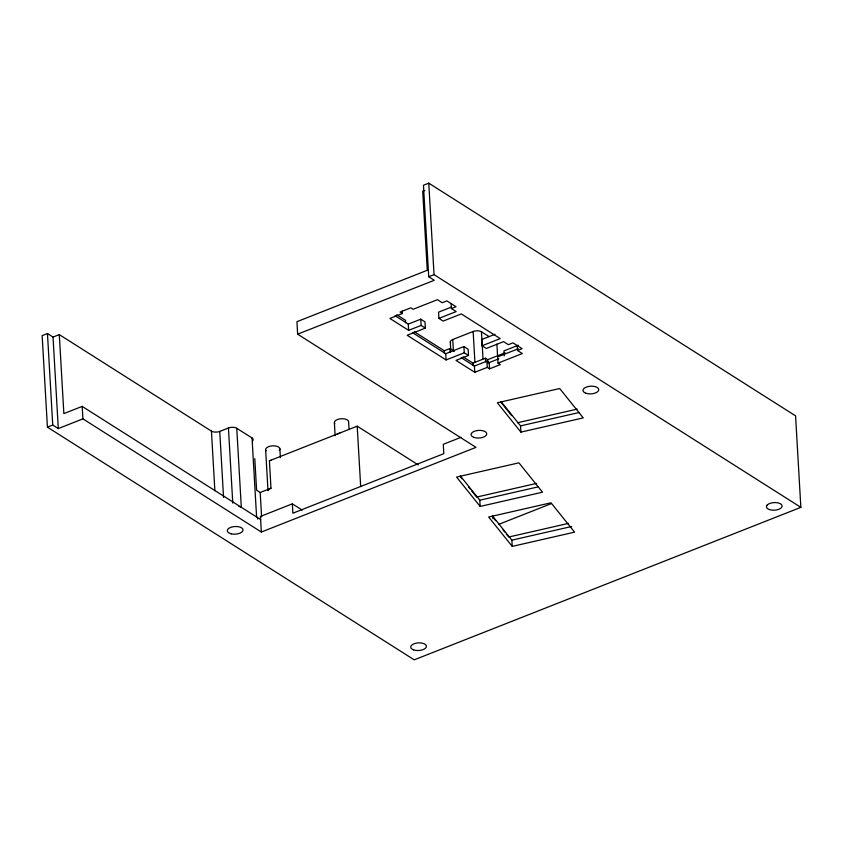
<?xml version="1.0" encoding="UTF-8"?>
<svg xmlns="http://www.w3.org/2000/svg" width="843" height="843" viewBox="0 0 843 843"><rect width="100%" height="100%" fill="white"/><g stroke="black" fill="none" stroke-linecap="round" stroke-linejoin="round"><path stroke-width="1.26" d="M252.626 440.847A5.964 2.898 -3.3 0 0 252.036 437.981L236.757 428.286A5.964 2.898 -3.3 0 0 228.442 427.991L219.749 431.416A5.964 2.898 -3.3 0 1 211.435 431.121L59.295 334.608L53.025 337.084L47.461 333.554L42.15 335.651L47.419 427.148L414.219 659.837L800.85 507.349L795.571 415.852L428.771 183.163L423.449 185.26L428.729 276.746L434.282 280.276L297.632 334.176L296.947 321.689L427.264 270.287L422.712 191.266L424.809 190.444M260.624 519.551L82.182 406.389L63.857 413.618L59.295 334.608M47.419 427.148L52.74 425.041L58.304 428.571L82.92 418.855L261.341 532.028L475.989 447.359L297.632 334.176M428.729 276.746L434.04 274.649L800.85 507.349M402.216 311.025L402.364 313.522L389.877 318.443L408.634 330.34L421.121 325.419L425.357 328.106L424.998 321.868L420.762 319.181L408.275 324.102L395.03 315.704M451.216 307.168L438.539 312.163L438.908 318.401L443.144 321.088L461.311 313.923L500.215 338.601L482.048 345.778L481.68 339.539L495.01 334.281M451.1 303.554L451.395 308.549L456.031 306.715L446.864 300.898L442.217 302.732L437.433 299.686L413.133 309.276L410.836 307.821L400.067 312.068L402.364 313.522M438.908 318.401L456.189 311.583L451.395 308.549M425.357 328.106L407.18 335.272L446.084 359.95L464.261 352.785L468.497 355.472L468.139 349.234L463.903 346.547L445.726 353.712L412.385 332.564M450.668 342.985A5.964 2.898 -3.3 0 1 452.765 339.508L473.144 331.478A5.964 2.898 -3.3 0 1 481.448 331.773L489.088 336.62M414.271 331.731L444.282 350.762L449.962 348.528L454.345 351.299M468.497 355.472L456.01 360.404L474.767 372.3L487.254 367.379L489.551 368.834L500.31 364.587L498.023 363.133L497.665 356.895L518.319 348.739M463.102 356.863L472.955 363.112L485.452 358.191L487.739 359.645L505.083 352.796M518.297 345.23L503.945 350.888L504.24 355.883M461.163 357.664L474.409 366.062L486.896 361.141L489.182 362.595L498.761 358.812M517.244 345.514L517.528 350.498L522.165 348.675L512.997 342.859L508.361 344.682L503.566 341.647L486.285 348.465L482.048 345.778M498.023 363.133L522.323 353.544L517.528 350.498M268.106 490.637A7.155 3.477 -3.3 0 1 270.982 488.245L269.402 460.794L357.2 426.168L418.233 464.883M254.786 458.624L256.609 490.226L260.192 492.502L270.982 488.245M302.173 510.089L292.342 503.851L260.445 516.432L261.341 532.028M461.121 437.275L443.281 444.314L443.818 453.671L292.879 513.208L292.342 503.851M498.666 524.388L551.174 503.671M517.412 422.764L577.223 409.108M501.037 401.584L520.542 425.884L579.078 412.522M520.9 432.122L583.251 417.886L559.689 388.528L497.338 402.764L520.9 432.122L520.542 425.884M536.475 483.418L476.664 497.075L471.764 490.974M460.289 475.895L479.793 500.194L538.329 486.832M480.152 506.432L542.513 492.196L518.94 462.839L456.59 477.064L480.152 506.432L479.793 500.194M568.54 523.377L508.74 537.023L506.285 533.977M492.365 515.853L511.87 540.152L571.67 526.496M512.228 546.39L574.578 532.154L551.006 502.786L488.655 517.022L512.228 546.39L511.87 540.152M396.747 314.766L405.504 320.319L405.652 322.816M501.09 402.427L511.701 415.641M460.341 476.738L461.975 478.771M468.508 486.906L470.141 488.94M492.407 516.685L495.673 520.753M503.018 529.91L504.651 531.944M82.182 406.389L82.92 418.855M496.885 344.06L497.549 355.714M489.182 362.595L489.551 368.834M487.739 359.645L487.96 363.386M486.896 361.141L487.254 367.379M485.452 358.191L485.663 361.932M492.818 515.99L492.965 518.624M481.448 331.773L483.018 358.97M473.144 331.478L474.936 362.564M474.409 366.062L474.767 372.3M472.955 363.112L473.102 365.609M463.903 346.547L464.261 352.785M452.765 339.508L453.439 351.173M450.32 342.258L450.763 350.035M449.962 348.528L450.183 352.269M445.726 353.712L446.084 359.95M444.282 350.762L444.43 353.259M428.771 183.163L434.04 274.649M420.762 319.181L421.121 325.419M408.275 324.102L408.634 330.34M357.2 426.168L360.688 486.58M349.044 429.245L348.602 421.532A7.155 3.477 -3.3 0 0 339.866 418.876A7.155 3.477 -3.3 0 0 334.819 423.713M334.386 422.849L335.135 435.705M279.865 448.645L280.382 457.644M265.65 449.962L267.969 490.247M260.192 492.502L261.604 516.843M252.036 437.981L256.588 516.991A5.964 2.898 -3.3 0 1 257.631 519.109M236.757 428.286L241.309 507.296A5.964 2.898 -3.3 0 0 238.927 506.453M228.442 427.991L232.773 503.113M219.749 431.416L223.553 497.475M211.435 431.121L214.87 490.71M53.025 337.084L58.304 428.571M47.461 333.554L52.74 425.041M266.072 450.826A7.155 3.477 -3.3 0 1 272.974 445.81A7.155 3.477 -3.3 0 1 279.265 450.447M336.789 434.366A7.155 3.477 -3.3 0 1 339.782 433.186M269.402 460.794A7.155 3.477 -3.3 0 1 271.046 460.299M767.109 505.136L766.519 506.116A7.861 3.825 -3.3 0 0 776.392 509.983A7.861 3.825 -3.3 0 0 780.228 503.629A7.861 3.825 -3.3 0 0 767.109 505.136M231.235 533.83A7.861 3.825 -3.3 0 0 243.026 529.994A7.861 3.825 -3.3 0 0 231.245 527.191A7.861 3.825 -3.3 0 0 231.235 533.83M585.874 393.238A7.893 3.836 -3.3 0 0 598.646 390.33A7.893 3.836 -3.3 0 0 588.077 386.568A7.893 3.836 -3.3 0 0 585.874 393.238M413.597 649.869A7.861 3.825 -3.3 0 0 426.326 646.971A7.861 3.825 -3.3 0 0 415.799 643.23A7.861 3.825 -3.3 0 0 413.597 649.869M473.924 437.391A7.861 3.825 -3.3 0 0 486.653 434.482A7.861 3.825 -3.3 0 0 476.126 430.752A7.861 3.825 -3.3 0 0 473.924 437.391"/></g></svg>
